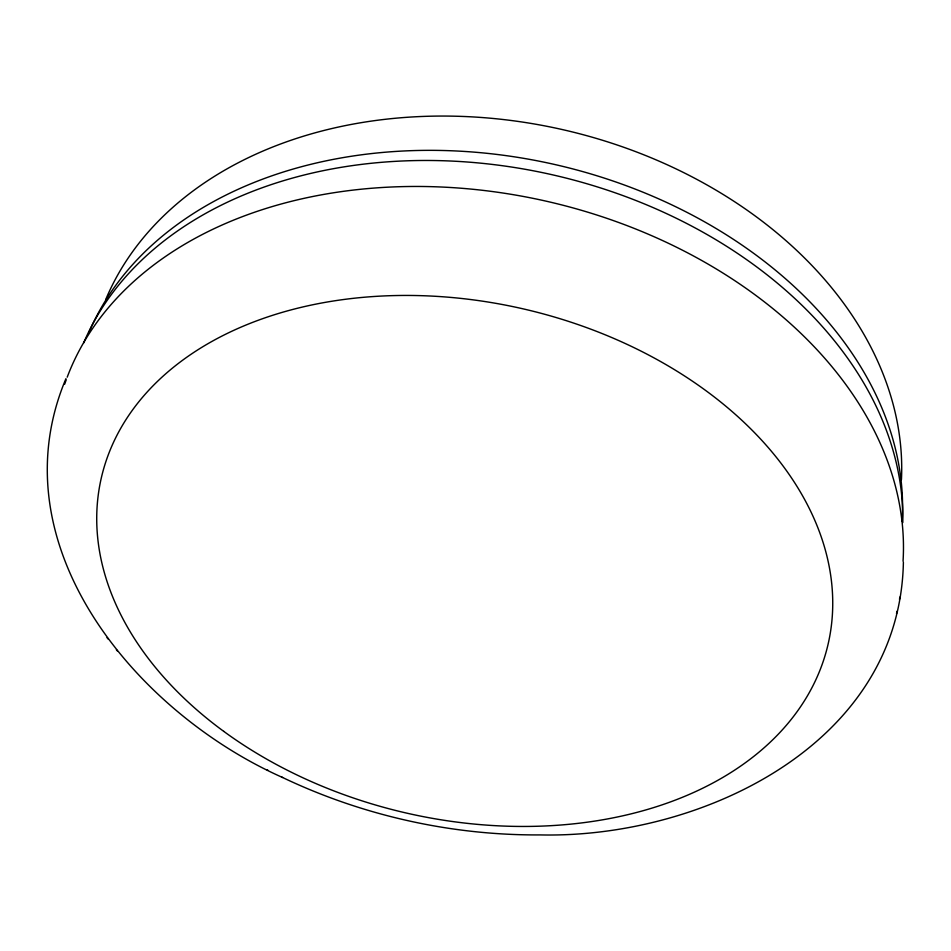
<?xml version="1.0" encoding="UTF-8"?>
<svg xmlns="http://www.w3.org/2000/svg" width="951" height="951" viewBox="0 0 951 951"><rect width="100%" height="100%" fill="white"/><g stroke="black" fill="none" stroke-linecap="round" stroke-linejoin="round"><path stroke-width="1.43" d="M903.391 562.303C899.812 744.716 700.863 838.509 540.37 834.919L539.55 834.919C451.036 835.382 362.474 815.566 282.566 777.49L281.853 777.133M896.52 613.573L897.007 611.279M899.468 599.344L899.955 597.038M65.952 378.641C-4.386 545.624 136.421 712.513 282.566 777.49M267.076 769.787L267.885 770.179M107.035 637.669L108.081 639.001M116.379 649.735L117.377 651.019M64.704 384.145A430.423 307.839 12.8 0 1 66.166 379.972M67.2 377.19A430.423 307.839 12.8 0 1 542.545 200.364A430.423 307.839 12.8 0 1 903.046 561.268M83.617 343.026A423.433 307.446 12.8 0 1 548.145 173.843A423.433 307.446 12.8 0 1 902.796 522.634M105.704 299.601A411.426 306.436 12.8 0 1 562.219 129.538A411.426 306.436 12.8 0 1 901.453 479.637M89.287 331.626A420.699 307.256 12.8 0 1 558.059 165.26A420.699 307.256 12.8 0 1 902.142 521.291M223.758 731.378A372.78 258.767 12.8 0 0 826.098 652.029A372.78 258.767 12.8 0 0 344.31 299.422A372.78 258.767 12.8 0 0 223.758 731.378"/></g></svg>
